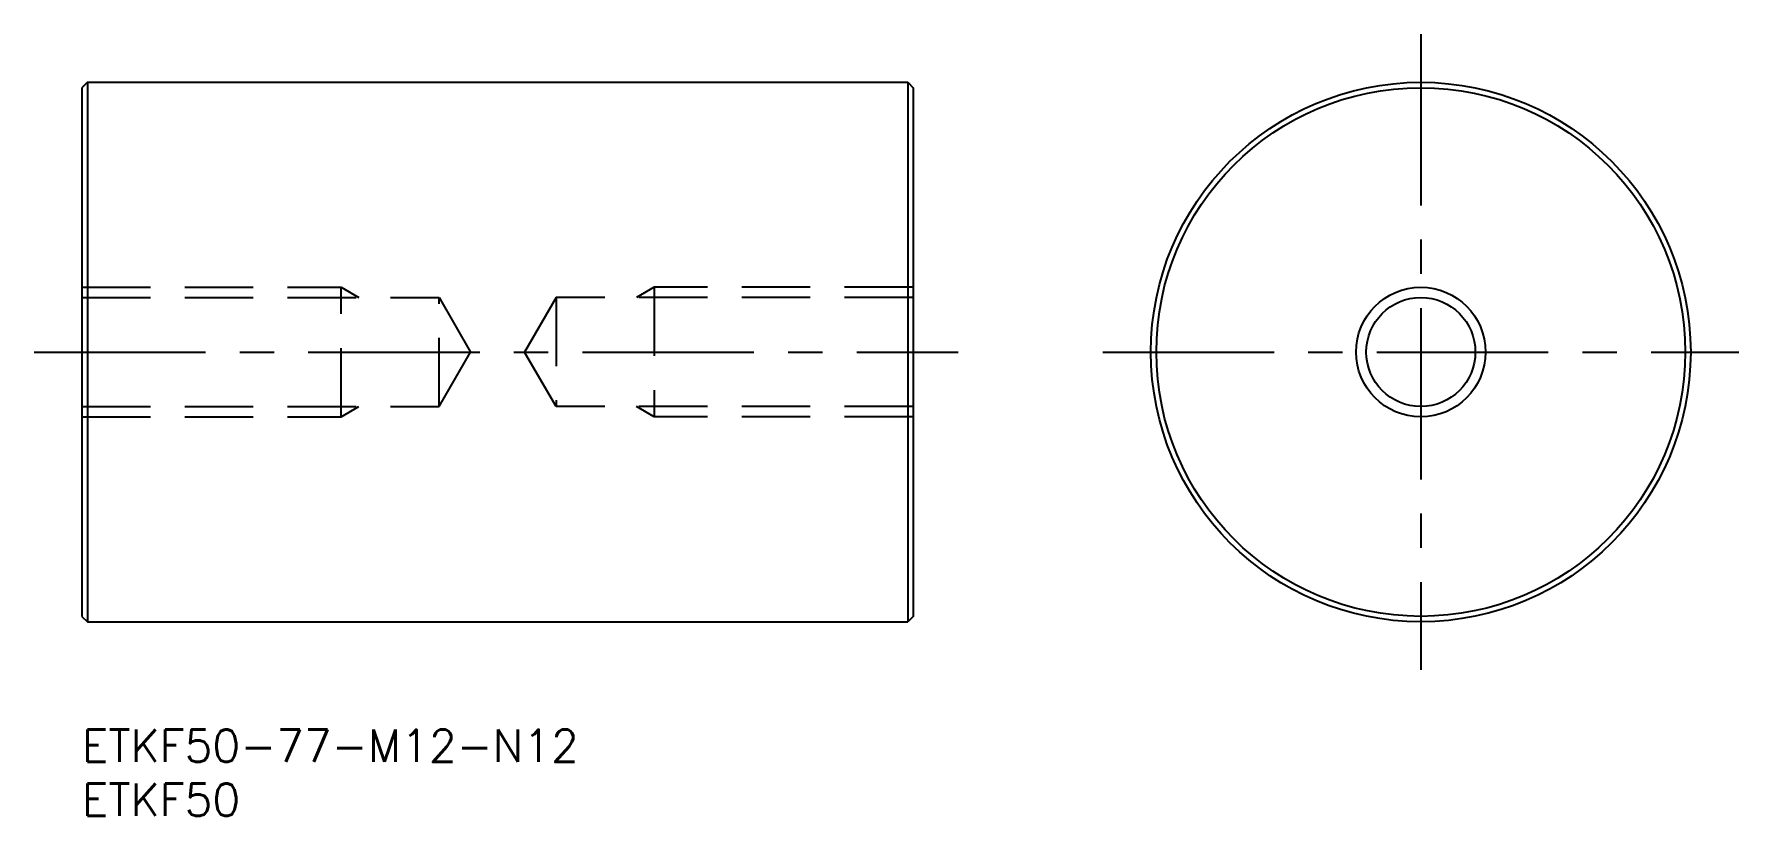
# Model space of a CAD drawing. Extents: x -4 to 153, y -8 to 64.
import ezdxf

# ---------------------------------------------------------------- set-up
doc = ezdxf.new("R2010")
doc.units = 0
doc.header["$LTSCALE"] = 0.5
doc.linetypes.add('CENTER', pattern=[50.8, 31.75, -6.35, 6.35, -6.35])
doc.linetypes.add('DASHED', pattern=[19.05, 12.7, -6.35])
for name, color, linetype in [('MSM_CENTER', 1, 'CENTER'), ('MSM_CONTINUOUS', 7, 'CONTINUOUS'), ('MSM_DASHED', 4, 'DASHED'), ('MSM_NARROW', 5, 'CONTINUOUS'), ('MSM_PART_NUMBER', 7, 'CONTINUOUS')]:
    doc.layers.add(name, color=color, linetype=linetype)
doc.styles.get("Standard").update_dxf_attribs({"font": 'txt.shx', "height": 3, "bigfont": 'bigfont.shx'})

# ---------------------------------------------------------------- blocks, each defined once
blk = doc.blocks.new('*U13')
at = {"layer": 'MSM_PART_NUMBER'}
blk.add_text('ETKF50-77-M12-N12', height=3, dxfattribs=at).set_placement((0, -3))
blk = doc.blocks.new('*U14')
at = {"layer": 'MSM_PART_NUMBER'}
blk.add_text('ETKF50', height=3, dxfattribs=at).set_placement((0, -8))

msp = doc.modelspace()

# ---------------------------------------------------------------- linework, layer by layer
at = {"layer": 'MSM_CENTER'}
for p, q in [((124.03, 64.47), (124.03, 5.53)), ((-4.43, 35), (81.17, 35)), ((94.56, 35), (153.5, 35))]:
    msp.add_line(p, q, dxfattribs=at)
at = {"layer": 'MSM_CONTINUOUS'}
for p, q in [((0.5, 60), (0, 59.5)), ((0, 59.5), (0, 10.5)), ((0.5, 60), (76.5, 60)), ((0.5, 60), (0.5, 10)), ((76.5, 60), (77, 59.5)), ((76.5, 60), (76.5, 10)), ((77, 59.5), (77, 10.5)), ((0, 10.5), (0.5, 10)), ((0.5, 10), (76.5, 10)), ((77, 10.5), (76.5, 10))]:
    msp.add_line(p, q, dxfattribs=at)
for radius in [25, 24.5, 5.05]:
    msp.add_circle((124.03, 35), radius, dxfattribs=at)
at = {"layer": 'MSM_DASHED'}
for p, q in [((0, 41), (24, 41)), ((0, 40.05), (33.08, 40.05)), ((24, 29), (24, 41)), ((24, 41), (25.64, 40.05)), ((33.08, 29.95), (33.08, 40.05)), ((33.08, 40.05), (36, 35)), ((43.92, 40.05), (41, 35)), ((43.92, 40.05), (43.92, 29.95)), ((77, 40.05), (43.92, 40.05)), ((53, 41), (51.36, 40.05)), ((53, 41), (53, 29)), ((77, 41), (53, 41)), ((33.08, 29.95), (36, 35)), ((43.92, 29.95), (41, 35)), ((0, 29.95), (33.08, 29.95)), ((0, 29), (24, 29)), ((24, 29), (25.64, 29.95)), ((77, 29.95), (43.92, 29.95)), ((53, 29), (51.36, 29.95)), ((77, 29), (53, 29))]:
    msp.add_line(p, q, dxfattribs=at)
at = {"layer": 'MSM_NARROW'}
msp.add_circle((124.03, 35), 6, dxfattribs=at)

# ---------------------------------------------------------------- block references
at = {"layer": 'MSM_CONTINUOUS'}
for name in ['*U13', '*U14']:
    msp.add_blockref(name, (0, 0), dxfattribs=at)

doc.saveas('drawing.dxf')
